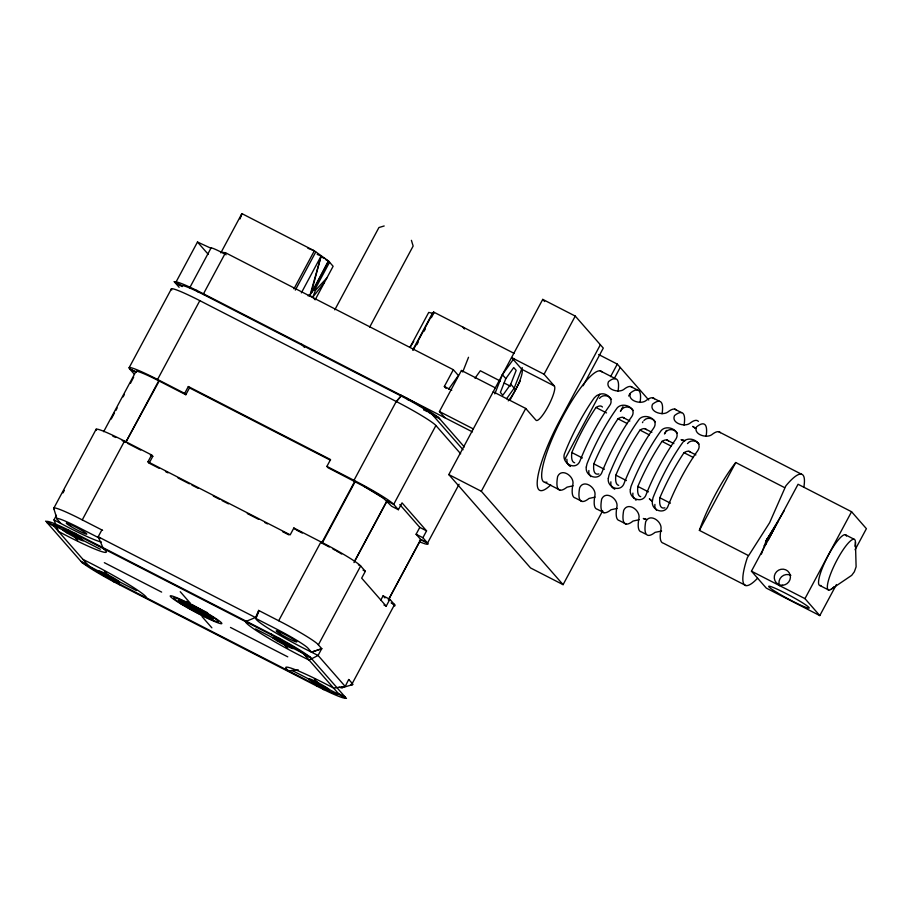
<?xml version="1.0" encoding="UTF-8"?>
<svg xmlns="http://www.w3.org/2000/svg" width="912" height="912" viewBox="0 0 912 912"><rect width="100%" height="100%" fill="white"/><g stroke="black" fill="none" stroke-linecap="round" stroke-linejoin="round"><path stroke-width="1.37" d="M706.082 436.403A62.335 13.235 -62.8 0 0 696.54 426.873C693.029 434.488 706.561 438.569 711.782 434.693A62.335 13.235 -62.8 0 1 720.389 432.698M652.331 501.463L653.015 497.747A62.335 13.235 -62.8 0 1 682.37 443.004C687.42 434.408 704.224 441.419 697.612 450.824A62.335 13.235 -62.8 0 0 668.257 505.579C665.281 515.2 651.236 510.777 652.331 501.463L649.333 498.841L652.331 501.258M54.253 509.158L53.774 508.44A38.954 3.192 28.2 0 1 77.908 517.663L102.6 530.317M350.653 684.467A38.954 3.192 28.2 0 0 352.75 684.194L352.271 683.464L394.531 604.656L389.869 599.309L383.086 595.832L380.646 600.404M566.854 459.215L567.15 463.102L569.031 465.53M588.867 470.512L588.787 473.294L590.828 476.634M610.88 481.821L610.801 484.591L612.305 487.396M632.894 493.118L632.814 495.889L634.148 498.488M654.907 504.416L654.827 507.197L656.446 510.15M241.121 216.269L241.885 213.613L314.344 250.811L328.468 260.969L333.119 266.281L315.142 299.809L312.805 297.141L309.02 295.203M258.381 610.299L283.165 623.044A38.954 3.192 28.2 0 1 317.353 643.758L321.868 648.763L311.459 652.148L307.96 648.147A31.168 2.554 28.2 0 0 276.199 628.904L255.873 618.473L257.971 611.656M761.395 554.143L766.148 540.793L784.24 510.583M803.882 486.917A62.335 13.235 -62.8 0 0 785.802 485.936L769.603 522.747L747.35 557.642A62.335 13.235 -62.8 0 0 757.564 578.219M240.027 218.948L241.885 213.613L220.829 252.875M309.863 295.67L321.104 256.055L317.194 254.357M468.517 357.276L462.737 371.948L461.449 370.466L439.424 411.529L444.862 417.73M494.817 393.881L502.375 374.672L513.946 358.496M505.829 378.605L500.38 392.445L502.831 395.249L510.731 384.203L516.181 370.363L513.73 367.559L505.829 378.605L502.375 374.672M522.245 367.65L514.174 388.147L506.57 398.783M255.873 618.473L259.122 610.675L255.451 617.515L245.556 621.596A53.238 4.366 28.2 0 0 309.088 660.094L318.071 655.466L321.742 648.614L311.459 652.148M640.042 402.5A62.335 13.235 -62.8 0 0 630.5 392.969C626.989 400.585 640.52 404.666 645.742 400.79A62.335 13.235 -62.8 0 1 654.349 398.795M308.142 295.91L310.376 294.371L314.287 288.899L328.468 260.969L325.88 259.783M510.435 399.331L520.273 380.942M622.976 406.627L620.456 411.346L620.947 410.434M628.664 396.002L629.93 393.642M666.376 430.407L664.472 433.952L664.962 433.04M53.899 508.03L96.159 429.21M129.185 367.616L171.445 288.808M62.974 492.902L64.319 490.394M176.13 281.854L197.482 242.033L211.219 248.349A14.022 1.151 28.2 0 1 226.13 254.79M101.87 529.94L98.2 536.78L103.33 548.568A53.238 4.366 28.2 0 1 58.482 531.422L54.002 519.886L56.441 515.326M103.66 431.684L136.025 371.321M111.207 419.041L114.513 412.885M115.881 410.491L117.158 407.949M123.097 396.868L124.42 394.406M130.416 383.393L133.665 377.158M189.696 287.816L211.037 248.007M82.274 519.874L124.534 441.066L151.631 454.974L152.794 456.308L149.123 463.148L159.201 468.323M199.819 300.652L157.559 379.472L158.734 380.806L185.82 394.714L189.491 387.874L188.328 386.54L184.657 393.38L185.82 394.714M448.579 389.219L458.394 375.505L453.332 369.713L225.515 252.749L203.49 293.812L204.664 295.146L401.086 395.99A31.168 2.554 28.2 0 1 432.847 415.234L439.618 418.711L464.333 446.948M159.167 381.022L125.708 442.4L158.734 380.806A31.168 2.554 28.2 0 0 136.31 372.233L129.538 368.756L134.212 374.091M149.123 463.148L147.961 461.814L151.631 454.974M293.949 288.842L314.344 250.811L307.857 248.246M295.328 290.107L315.723 252.065M301.359 292.866L321.104 256.055L311.117 293.333L328.468 260.969M314.891 289.594L329.563 262.223M334.784 309.852L378.925 227.544L384.18 225.971M369.679 327.123L413.147 246.058L411.415 240.335M389.869 599.309L386.198 606.161L361.665 578.14L365.336 571.3L360.662 565.964A38.954 3.192 28.2 0 0 320.956 541.91L293.869 527.991L290.198 534.842L147.961 461.814M459.089 484.261L427.557 543.062L422.894 537.727L426.554 530.875L402.032 502.865L398.362 509.705L391.59 506.228L383.063 497.792A31.168 2.554 28.2 0 0 365.872 487.384L328.058 467.742L326.895 466.408L330.554 459.568L188.328 386.54M412.748 350.048L432.482 313.238L433.964 312.77L433.588 312.029L413.193 350.071M416.852 344.679L418.175 342.228M424.091 331.181L425.414 328.73M431.33 317.684L433.964 312.77M278.696 620.719L320.956 541.91M321.674 543.005L354.7 481.422L353.981 480.316L396.241 401.497L401.086 395.99L399.912 394.657A38.954 3.192 28.2 0 1 439.618 418.711M446.059 388.421L444.349 386.46L453.332 369.713M354.551 561.256L386.916 500.893L393.688 504.37L398.362 509.705M353.993 562.59L387.019 500.996M318.402 644.784L360.662 565.964L358.405 564.802M171.798 289.936L171.764 289.891A38.965 3.192 28.2 0 1 199.603 300.538L396.469 401.611A38.965 3.192 28.2 0 1 435.913 425.516L393.688 504.37A38.954 3.192 28.2 0 0 353.981 480.316L326.895 466.408M419.942 541.956A38.954 3.192 28.2 0 0 427.557 543.062L420.785 539.585L416.111 534.25L419.782 527.398L399.798 504.575M602.661 510.823L563.08 584.66L530.567 567.959L448.807 474.582L542.743 299.387L575.255 316.076L603.288 348.099L583.11 385.742M388.375 599.868L420.74 539.505L427.557 543.062M388.421 599.936L420.785 539.585A31.168 2.554 28.2 0 1 419.497 540.383M298.27 669.853L288.773 670.958A53.238 4.366 28.2 0 1 333.621 688.104L345.192 686.428L348.726 679.44M563.08 584.66L481.319 491.272L525.722 408.462L493.21 391.772M525.722 408.462L535.994 420.204A19.483 4.138 -62.8 0 0 548.089 406.433A19.483 4.138 -62.8 0 0 554.348 385.993L544.065 374.251L575.255 316.076M600.37 344.759L560.002 420.044A66.223 14.056 -62.8 0 0 537.613 478.196A66.223 14.056 -62.8 0 0 550.734 484.922M564.767 459.454L599.708 394.303C606.229 391.772 614.563 399.331 609.569 405.623A62.335 13.235 -62.8 0 0 580.214 460.366C576.042 472.325 559.843 462.452 564.973 452.546A62.335 13.235 -62.8 0 1 594.328 397.803L596.813 395.5L599.708 394.303M610.573 376.656L617.299 364.105L598.671 354.54M614.164 378.731L620.217 367.445M642.47 422.644L642.949 421.732M748.114 555.397L699.379 530.374L735.745 462.532L784.491 487.567M836.441 584.546L819.797 615.589L766.297 588.115L751.454 571.174L798.057 484.261L851.569 511.735L866.4 528.675L855.08 549.776M819.797 615.589L804.965 598.637L851.569 511.735M768.554 539.277L766.148 540.793L777.731 522.166M768.839 538.764L766.148 540.793L775.485 526.372M769.135 538.194L766.148 540.793L773.946 529.222M769.466 537.578L766.148 540.793L772.84 531.297M413.729 341.476L410.104 347.13L428.708 312.428L432.482 313.238M474.992 378.206L480.316 370.762L500.38 381.056M745.913 585.561L663.298 543.153A62.335 13.235 -62.8 0 1 660.938 529.519C662.659 521.653 649.823 512.578 645.696 521.698A62.335 13.235 -62.8 0 0 655.044 532.369L661.61 531.023M769.831 536.894L766.148 540.793L771.974 532.893M770.252 536.119L766.148 540.793L771.29 534.17M324.433 282.469L312.805 297.141L315.495 290.29L326.872 277.932M396.469 401.611L401.086 395.99M766.148 540.793L770.731 535.23M599.469 398.396C602.467 394.178 609.079 395.192 611.473 399.456M687.511 443.597C690.327 439.687 696.483 440.211 699.082 444.03M621.893 409.214C624.994 405.601 630.956 406.649 633.338 410.514M643.906 420.512C647.007 416.887 652.969 417.958 655.352 421.811M665.92 431.821C669.02 428.195 674.983 429.256 677.354 433.12M764.245 545.536L765.852 544.327M830.98 589.391L851.717 575.335L854.35 571.778L856.106 566.854L855.445 542.047M342.114 687.739L352.636 684.604M573.067 485.8L566.99 487.168A62.335 13.235 -62.8 0 1 557.642 476.486C561.769 467.366 574.606 476.452 572.884 484.318A62.335 13.235 -62.8 0 0 575.255 497.952L582.027 501.429M595.08 497.097L589.004 498.465A62.335 13.235 -62.8 0 1 579.656 487.795C583.783 478.663 596.63 487.749 594.898 495.615A62.335 13.235 -62.8 0 0 597.269 509.249L604.04 512.726M617.093 508.406L611.017 509.762A62.335 13.235 -62.8 0 1 601.669 499.092C605.796 489.972 618.632 499.046 616.911 506.912A62.335 13.235 -62.8 0 0 619.282 520.547L626.054 524.024M639.107 519.703L633.031 521.071A62.335 13.235 -62.8 0 1 623.683 510.389C627.809 501.269 640.646 510.344 638.924 518.221A62.335 13.235 -62.8 0 0 641.296 531.856L645.343 533.93M221.308 252.214L225.515 252.749M684.855 440.701L681.082 439.641L684.718 440.804M646.756 519.578L643.325 518.506L646.688 519.68M320.887 256.774L324.786 258.506M600.221 370.876L615.463 378.708M630.705 386.528L637.477 390.005M652.718 397.826L659.49 401.303M674.732 409.135L681.503 412.612M718.759 431.741L801.363 474.149M433.588 312.029L514.129 353.377M544.065 374.251L511.552 357.561L521.835 369.303L554.348 385.993M622.816 417.388L629.85 420.991M644.83 428.686L651.863 432.299M666.843 439.983L673.877 443.597M688.856 451.292L695.89 454.906M845.242 534.706L854.042 539.22M574.674 462.749A62.335 13.235 -62.8 0 1 571.813 452.546A62.335 13.235 -62.8 0 1 595.969 407.493L606.526 412.919M598.842 473.898A62.335 13.235 -62.8 0 1 593.826 463.855A62.335 13.235 -62.8 0 1 617.983 418.802L627.365 423.613M618.701 485.344A62.335 13.235 -62.8 0 1 615.839 475.152A62.335 13.235 -62.8 0 1 639.996 430.099L649.378 434.921M640.714 496.652A62.335 13.235 -62.8 0 1 637.853 486.449A62.335 13.235 -62.8 0 1 662.009 441.408L671.392 446.219M664.882 507.802A62.335 13.235 -62.8 0 1 659.866 497.758A62.335 13.235 -62.8 0 1 684.023 452.705L693.405 457.516M504.142 382.994L510.412 386.209M312.976 288.99L315.495 290.29L314.287 288.899M461.449 370.466L495.307 387.851M444.349 386.46L451.736 390.256M571.813 452.546L582.369 457.961M593.826 463.855L604.382 469.27M615.839 475.152L626.396 480.567M637.853 486.449L648.409 491.864M659.866 497.758L670.423 503.173M819.934 585.538L828.746 590.064M751.454 571.174L804.965 598.637M439.424 411.529L473.294 428.914M472.45 431.9L203.49 293.812A38.954 3.192 28.2 0 0 175.469 283.096L179.128 287.28M174.032 281.626L181.933 285.673M424.878 410.411L427.329 411.665M428.56 412.304L438.718 417.514M175.469 283.096L182.24 286.573M544.772 482.3L560.014 490.12M448.807 474.582L481.319 491.272M189.491 387.874L330.475 460.252M184.657 393.38L157.559 379.472A38.954 3.192 28.2 0 0 129.538 368.756L136.31 372.233M419.782 527.398L426.554 530.875M416.111 534.25L422.894 537.727M296.24 529.952L302.305 533.064M127.349 443.243L140.687 450.083M150.377 455.065L152.794 456.308M363.079 570.137L365.336 571.3M165.494 471.55L168.013 472.838M178.079 478.013L189.411 483.827M191.93 485.116L198.223 488.353M213.328 496.105L219.621 499.343M222.14 500.631L228.433 503.857M247.312 513.559L258.643 519.373M264.936 522.599L267.444 523.898M282.549 531.65L288.842 534.877M391.145 602.912L394.531 604.656A38.954 3.192 28.2 0 1 394.189 605.876M383.941 604.998L386.198 606.161M75.069 533.326L271.48 634.171A38.954 3.192 28.2 0 1 311.186 658.236L345.067 696.916A38.954 3.192 28.2 0 1 317.034 686.2L120.612 585.356A38.954 3.192 28.2 0 1 80.906 561.302L47.036 522.61A38.954 3.192 28.2 0 1 75.069 533.326L76.232 534.66L272.654 635.504A31.168 2.554 28.2 0 1 304.414 654.759L311.186 658.236M45.6 521.14L100.331 549.241M255.565 628.938L310.297 657.039M47.036 522.61L53.808 526.087A31.168 2.554 28.2 0 1 76.232 534.66M104.344 562.681L161.641 592.105M178.843 600.928L213.26 618.598M230.462 627.433L287.759 656.845M80.906 561.302L87.689 564.779A31.168 2.554 28.2 0 0 119.449 584.022L315.871 684.866A31.168 2.554 28.2 0 0 338.295 693.439L345.067 696.916M81.806 562.499L136.538 590.588M291.772 670.297L346.503 698.387M392.263 603.47L394.531 604.656M54.002 519.886L68.662 527.581A45.475 3.728 28.2 0 0 101.369 541.99M614.072 488.878L614.745 489.231M570.433 466.477L569.578 465.952M363.421 486.028L384.248 498.659M695.639 428.378L692.71 426.394L695.617 428.48M635.333 499.662L636.086 500.175M613.32 488.353L612.419 487.544M348.863 679.588L352.271 683.464M383.086 595.832L384.944 597.941M617.299 364.105L648.74 400.015M542.743 299.387L544.612 301.53M462.692 326.975L464.459 328.981M510.731 384.203L515.576 389.743M432.847 415.234L463.057 449.741M435.913 425.516L460.663 453.788M406.638 398.077L408.394 400.083M301.701 344.234L304.505 347.438M197.482 242.033L208.335 254.425M196.673 290.278L198.428 292.285M353.981 480.316L355.156 481.65L322.13 543.244A31.168 2.554 28.2 0 1 329.3 547.018M293.869 527.991L295.032 529.336M345.192 686.428L318.071 655.466L303.958 648.386A45.475 3.728 28.2 0 1 256.363 619.544L255.451 617.515L98.2 536.78L100.092 538.49L79.777 528.059A31.168 2.554 28.2 0 0 57.353 519.487L60.865 523.488M125.708 442.4L124.534 441.066A38.954 3.192 28.2 0 0 96.512 430.35M304.414 654.759L338.295 693.439M278.206 637.602L287.645 648.375M314.423 678.95L323.863 689.734M271.48 634.171L272.654 635.504M315.871 684.866L317.034 686.2M180.234 591.706L190.118 602.992M193.082 606.377L199.021 613.149M201.985 616.546L211.869 627.832M119.449 584.022L120.612 585.356M68.24 529.804L77.68 540.577M104.458 571.151L113.886 581.936M53.808 526.087L87.689 564.779M53.774 508.44L56.977 518.905M423.556 409.727A14.022 1.151 28.2 0 1 423.727 410.081M521.835 369.303A19.483 4.138 -62.8 0 1 518.871 382.937A19.483 4.138 -62.8 0 1 508.235 400.858M83.015 559.444A53.238 4.366 28.2 0 1 146.547 597.93M181.864 285.992A31.168 2.554 28.2 0 1 204.664 295.146M341.829 686.839A31.168 2.554 28.2 0 1 339.082 687.203M207.617 612.773A25.319 2.075 28.2 0 1 191.634 604.382M190.528 603.767A25.319 2.075 28.2 0 1 186.344 601.316M332.846 548.967A31.168 2.554 28.2 0 1 335.16 550.267M336.3 550.905A31.168 2.554 28.2 0 1 338.512 552.182M339.583 552.809A31.168 2.554 28.2 0 1 341.658 554.04M112.78 436.153A31.168 2.554 28.2 0 1 115.699 437.475M122.208 440.621A31.168 2.554 28.2 0 1 124.534 441.796M820.937 585.458A28.443 6.042 -62.8 0 1 827.378 557.05A28.443 6.042 -62.8 0 1 846.45 536.085M834.058 586.712A28.443 6.042 -62.8 0 1 828.757 579.359A28.443 6.042 -62.8 0 1 846.325 545.376A28.443 6.042 -62.8 0 1 854.966 546.265M618.028 391.202A62.335 13.235 -62.8 0 0 608.486 381.661C604.93 389.242 618.541 393.391 623.728 389.492A62.335 13.235 -62.8 0 1 632.335 387.486M779.486 585.698A8.185 7.969 -41.2 0 1 790.864 575.358M699.379 530.374A62.335 13.235 -62.8 0 1 735.745 462.532M546.961 482.129A62.335 13.235 -62.8 0 1 559.067 423.818A62.335 13.235 -62.8 0 1 601.852 371.845M684.068 425.106A62.335 13.235 -62.8 0 0 674.527 415.576C671.015 423.191 684.547 427.261 689.768 423.396A62.335 13.235 -62.8 0 1 698.375 421.401M676.362 410.092A62.335 13.235 -62.8 0 0 667.755 412.087C662.534 415.963 649.002 411.882 652.513 404.267A62.335 13.235 -62.8 0 1 662.055 413.797M595.969 407.493A62.335 13.235 -62.8 0 1 602.422 407.037M684.023 452.705A62.335 13.235 -62.8 0 1 690.464 452.249M617.983 418.802A62.335 13.235 -62.8 0 1 624.435 418.346M639.996 430.099A62.335 13.235 -62.8 0 1 646.437 429.643M662.009 441.408A62.335 13.235 -62.8 0 1 668.45 440.941M586.302 467.024C584.706 476.417 599.07 481.753 602.216 471.675A62.335 13.235 -62.8 0 1 631.571 416.921C638.195 407.516 621.38 400.493 616.341 409.1A62.335 13.235 -62.8 0 0 586.986 463.843L586.302 467.024M608.315 478.321C606.719 487.726 621.083 493.05 624.23 482.972A62.335 13.235 -62.8 0 1 653.585 428.23C660.208 418.813 643.393 411.802 638.354 420.398A62.335 13.235 -62.8 0 0 608.999 475.152L608.315 478.321M630.329 489.619C628.733 499.024 643.097 504.347 646.243 494.27A62.335 13.235 -62.8 0 1 675.598 439.527C682.21 430.111 665.407 423.1 660.368 431.707A62.335 13.235 -62.8 0 0 631.013 486.449L630.329 489.619M280.531 634.102A11.685 0.958 28.2 0 0 296.742 641.934A11.685 0.958 28.2 0 0 282.15 633.099A11.685 0.958 28.2 0 0 280.531 634.102M70.566 526.304A11.685 0.958 28.2 0 0 86.777 534.136A11.685 0.958 28.2 0 0 72.185 525.301A11.685 0.958 28.2 0 0 70.566 526.304M181.192 604.086A29.218 2.394 28.2 0 0 221.719 623.66A29.218 2.394 28.2 0 0 185.25 601.555A29.218 2.394 28.2 0 0 181.192 604.086M188.123 606.731A15.584 1.277 28.2 0 0 209.737 617.173A15.584 1.277 28.2 0 0 190.289 605.386A15.584 1.277 28.2 0 0 188.123 606.731M186.139 605.978A19.483 1.596 28.2 0 0 213.157 619.031A19.483 1.596 28.2 0 0 188.852 604.291A19.483 1.596 28.2 0 0 186.139 605.978M191.292 607.951A9.348 0.764 28.2 0 0 204.265 614.209A9.348 0.764 28.2 0 0 192.592 607.141A9.348 0.764 28.2 0 0 191.292 607.951M192.09 608.247A7.786 0.638 28.2 0 0 202.897 613.468A7.786 0.638 28.2 0 0 193.173 607.574A7.786 0.638 28.2 0 0 192.09 608.247M183.175 604.838A25.319 2.075 28.2 0 0 218.299 621.802A25.319 2.075 28.2 0 0 186.686 602.65A25.319 2.075 28.2 0 0 183.175 604.838M103.227 574.275A11.685 0.958 28.2 0 0 119.438 582.095A11.685 0.958 28.2 0 0 104.846 573.26A11.685 0.958 28.2 0 0 103.227 574.275M67.021 532.916A11.685 0.958 28.2 0 0 83.231 540.748A11.685 0.958 28.2 0 0 68.639 531.901A11.685 0.958 28.2 0 0 67.021 532.916M276.986 640.714A11.685 0.958 28.2 0 0 293.197 648.546A11.685 0.958 28.2 0 0 278.605 639.7A11.685 0.958 28.2 0 0 276.986 640.714M313.192 682.073A11.685 0.958 28.2 0 0 329.403 689.894A11.685 0.958 28.2 0 0 314.811 681.059A11.685 0.958 28.2 0 0 313.192 682.073M776.933 592.504A22.982 1.881 28.2 0 0 809.104 608.122A22.982 1.881 28.2 0 0 780.832 590.908A22.982 1.881 28.2 0 0 776.933 592.504M782.553 585.253A8.185 7.969 -41.2 0 0 789.233 572.804A8.185 7.969 -41.2 0 0 775.223 573.557A8.185 7.969 -41.2 0 0 782.553 585.253"/></g></svg>
